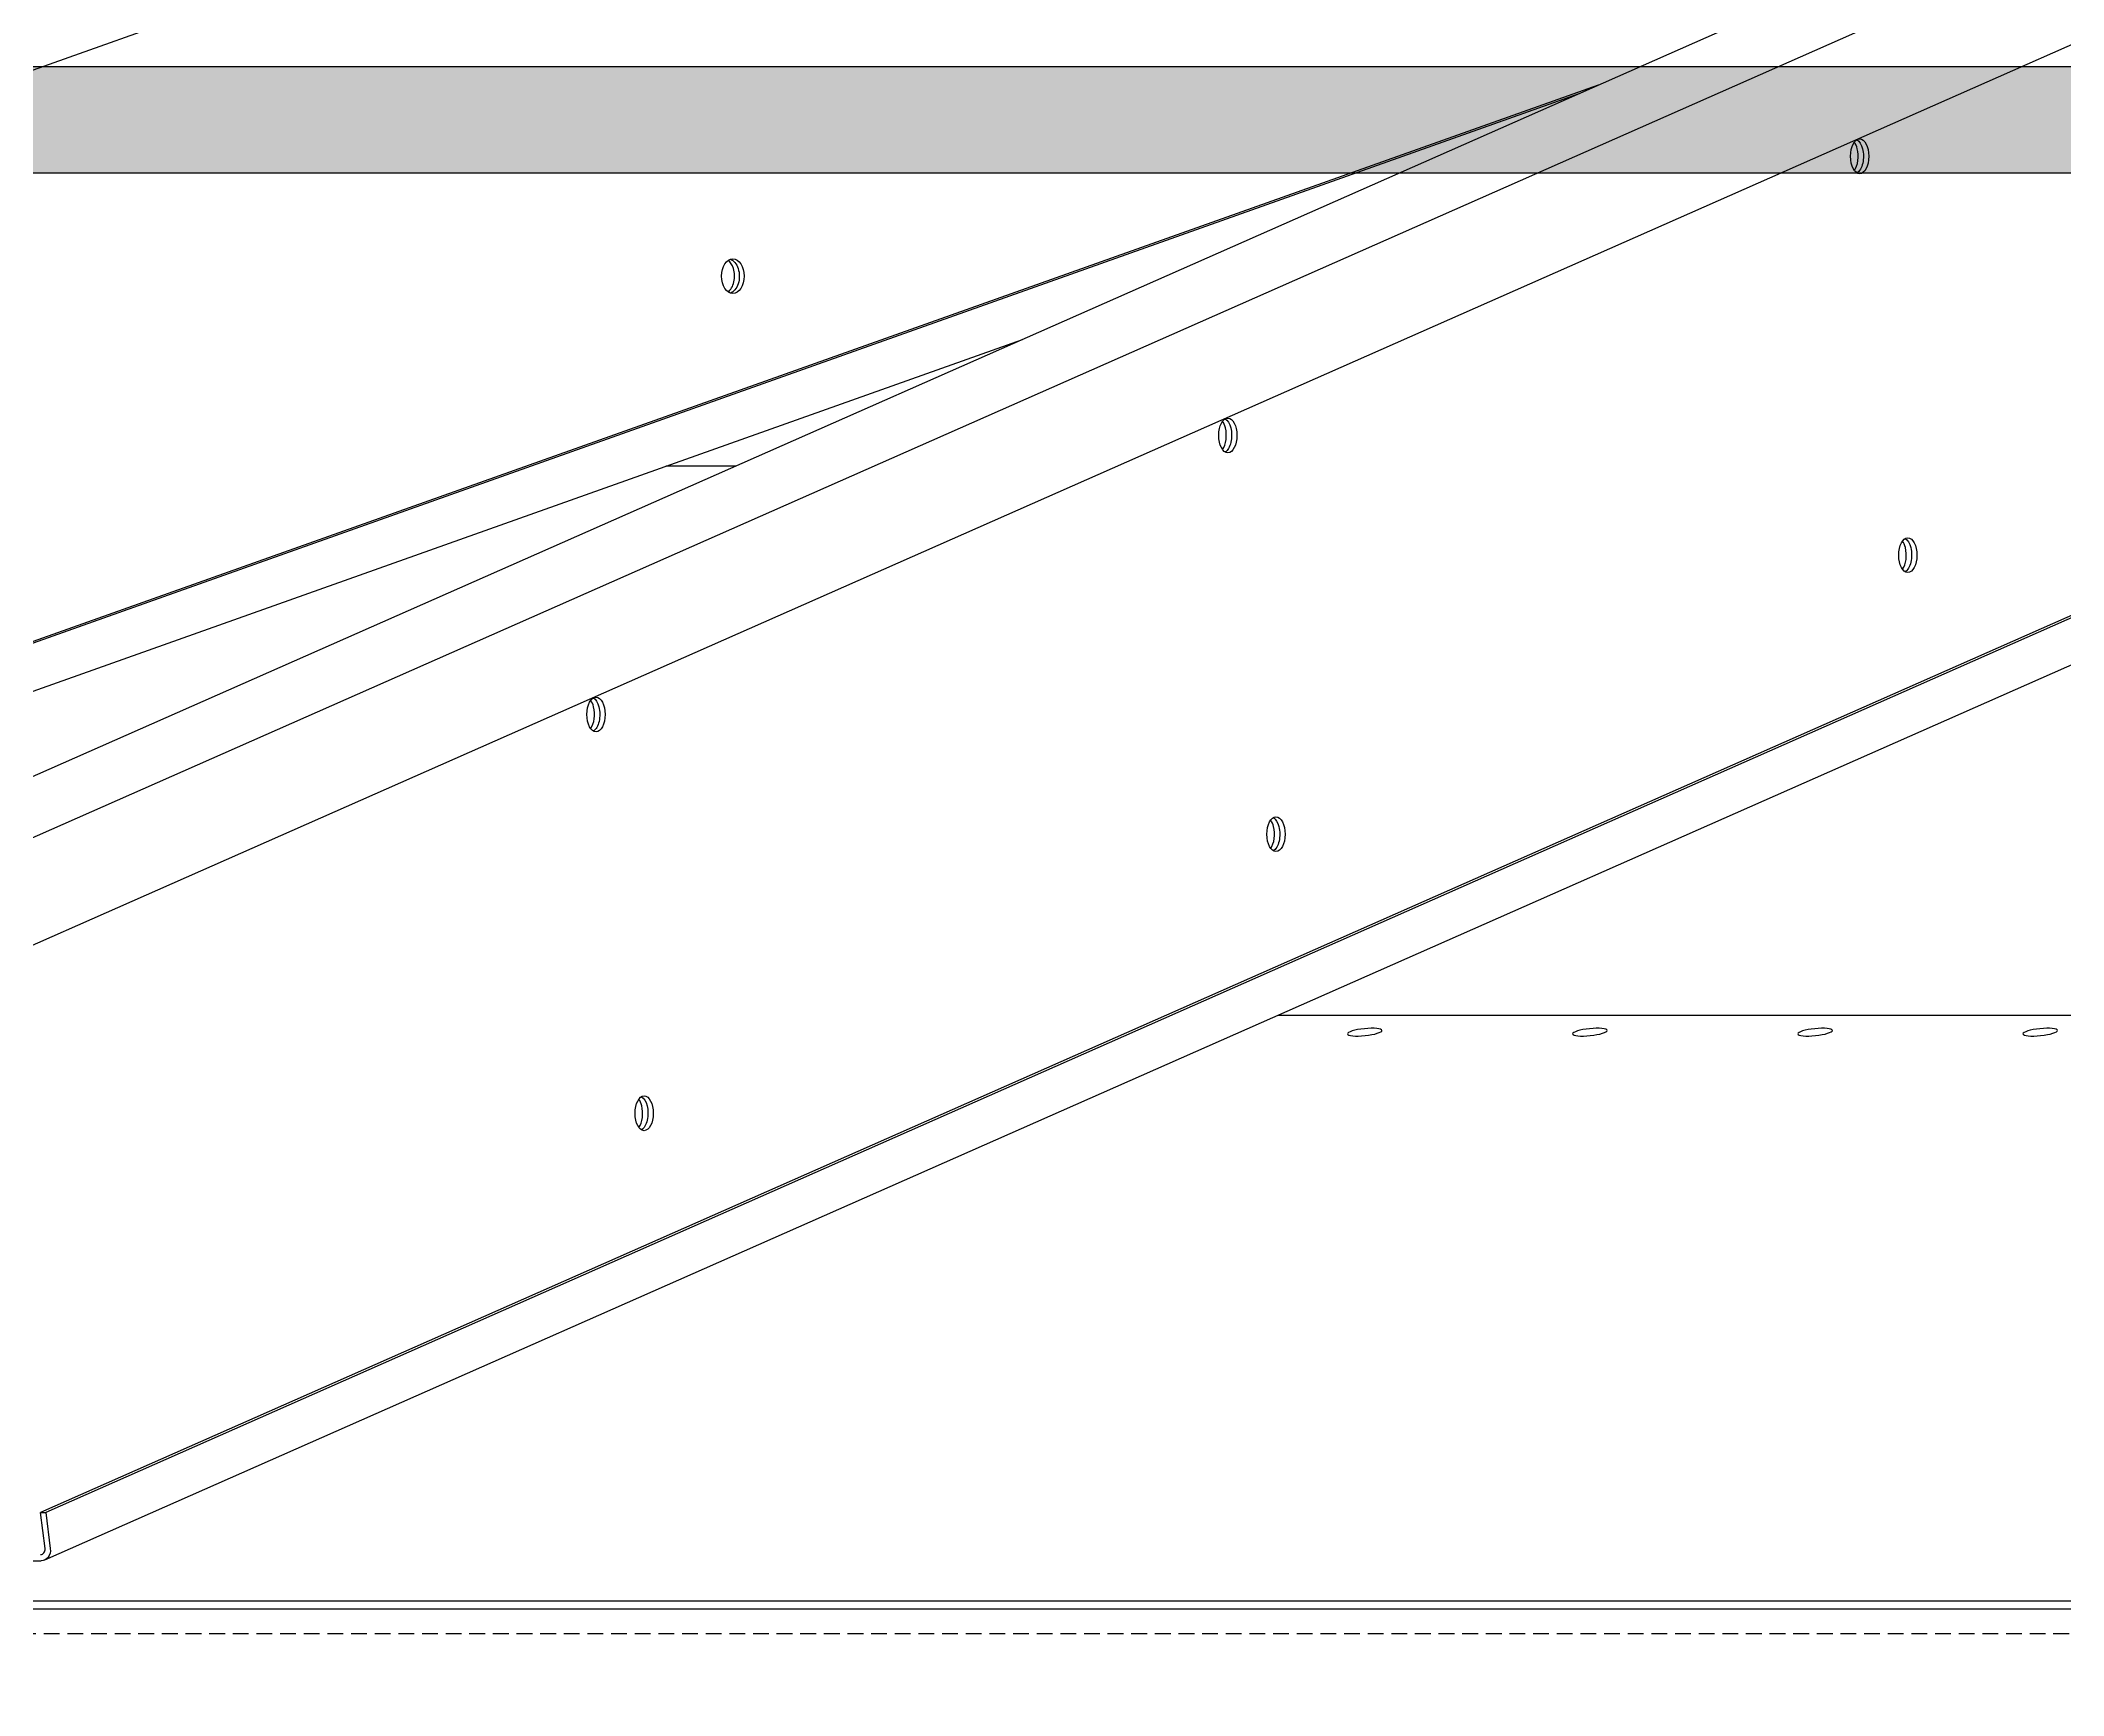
# Model space of a CAD drawing. Header units: millimetres. Extents: x -272986 to 200319, y -34579 to 49604.
# Drawn here: x 3847 to 4662, y 13610 to 14277 of the extents above; entities that cross this region are included whole.
import ezdxf

# ---------------------------------------------------------------- set-up
doc = ezdxf.new("R2010")
doc.units = ezdxf.units.MM
doc.linetypes.add('HIDDEN', pattern=[9.524999999999999, 6.35, -3.175])
doc.layers.get('Defpoints').update_dxf_attribs({"color": 9})
for name, color, linetype in [('X 0515 M', 7, 'Continuous'), ('X 1515 M', 8, 'HIDDEN'), ('X 3001 D', 5, 'Continuous'), ('X 5001 H', 8, 'Continuous')]:
    doc.layers.add(name, color=color, linetype=linetype)
doc.layers.add('X 5999 H', color=7, linetype='Continuous', true_color=0xffffff)
doc.styles.add('BIT STD. 3.0', font='isocpeur.ttf', dxfattribs={"height": 2.5})
doc.dimstyles.new('BIT STD. 3.0', dxfattribs={"dimtxt": 3, "dimasz": 3, "dimexe": 1, "dimexo": 0.75, "dimgap": 1, "dimtad": 1, "dimdec": 0, "dimdsep": 46, "dimtxsty": 'BIT STD. 3.0', "dimcen": 0, "dimadec": 0, "dimazin": 0, "dimtfac": 1, "dimtdec": 0, "dimtmove": 0, "dimatfit": 3, "dimfxl": 1, "dimtfill": 1, "dimlwd": -1, "dimlwe": -1, "dimarcsym": 0})

# ---------------------------------------------------------------- blocks, each defined once
blk = doc.blocks.new('A$C79477E6E')
at = {"extrusion": (0, 1, 0)}
for p, q in [((-624.4049511571393, 1806.93744092556), (-4086.33228155418, 277.2702713872477)), ((-4030.910670871162, 277.2702713872295), (-568.9833404741257, 1806.937440925545)), ((-670.1178786070923, 1787.748446359687), (-4973.176489705031, 258.0812768213491)), ((-514.0410862560493, 1787.748446359685), (-3975.968416653137, 258.0812768213491)), ((-1871.169658446623, 958.118904066172), (-3951.654281383158, 38.84801224466901)), ((-1877.00399231273, 954.5991224603531), (-3949.522680972277, 38.84801224466901)), ((-3950.002037437192, 19.65901767860123), (-1994.558250286282, 883.6800896458662)), ((-3324.185453021961, 614.0280570683772), (-4942.206349395994, 38.84801224466901)), ((-3332.009648408901, 610.5709033880066), (-4940.305334481996, 38.84801224466901)), ((-4940.241206184353, 19.52128096610977), (-3556.03896342724, 511.5826071321153)), ((-3671.62822647368, 460.5090044944209), (-3699.712508892851, 460.5090044944209)), ((-2978.583068613058, 239.1393675876861), (-3453.276320257359, 239.1393675876861)), ((-3951.654281383115, 38.84801224457806), (-3949.522680972226, 38.84801224457806)), ((-3949.891232337723, 24.2324612727989), (-3951.654281383115, 38.84801224457806)), ((-3949.522680972226, 38.84801224457806), (-3947.759631926838, 24.2324612727989)), ((-3961.688629022545, 19.36061094887191), (-3951.435149733483, 19.36061094887191)), ((7883.500000002063, 3), (-7883.500000002063, 3)), ((-7883.500000002063, 0), (7883.500000002063, 0))]:
    blk.add_line(p, q, dxfattribs=at)
for centre, major_axis, ratio, start_param, end_param in [((-3218.797738826175, 585.3971164441409), (5.995204332975846e-15, 7.000000000000108), 0.5224985647159742, -1.117010721276404, 5.166174585903183), ((-3223.060939647938, 585.3971164441391), (1.998401444325282e-15, 7.00000000000122), 0.5224985647159752, -1.117010721276356, -0.6221752504473484), ((-3223.060939647938, 585.3971164441409), (-3.770317391627033e-13, 6.999999999999993), 0.5224985647159752, -2.519417403142477, -1.117010721276624), ((-3672.819749632279, 537.1015829265034), (7.105427357601002e-15, 7.000000000000107), 0.6494480483302045, -1.117010721276394, 5.166174585903192), ((-3676.621779460271, 537.1015829264998), (1.77635683940025e-15, 7.000000000000652), 0.6494480483302051, -1.11701072127635, -0.4314193903972107), ((-3676.621779460271, 537.1015829264998), (-4.662936703425657e-13, 7.000000000000117), 0.6494480483302051, -2.710173263192496, -1.117010721276643), ((-3473.35121900243, 472.921589272215), (5.995204332975846e-15, 7.000000000000108), 0.5224985647159742, -1.117010721276414, 5.166174585903173), ((-3477.614419824189, 472.921589272215), (1.998401444325282e-15, 6.99999999999819), 0.5224985647159752, -1.117010721276477, -0.62217525044689), ((-3477.614419824193, 472.9215892722132), (-3.790301406070284e-13, 6.999999999999772), 0.5224985647159752, -2.519417403143033, -1.117010721276652), ((-3199.40419932688, 424.6260557545775), (5.995204332975846e-15, 7.000000000000108), 0.5224985647159742, -1.117010721276411, 5.166174585903176), ((-3203.667400148646, 424.6260557545738), (1.998401444325282e-15, 7.00000000000122), 0.5224985647159752, -1.117010721276356, -0.6221752504475011), ((-3203.667400148646, 424.6260557545756), (-3.776978729774785e-13, 7.00000000000017), 0.5224985647159752, -2.519417403142634, -1.117010721276657), ((-3727.904699178678, 360.4460621002891), (5.995204332975846e-15, 7.000000000000108), 0.5224985647159742, -1.117010721276414, 5.166174585903173), ((-3732.167900000441, 360.4460621002927), (1.332267629550188e-15, 6.999999999996005), 0.5224985647159753, -1.117010721276536, -0.6221752504464609), ((-3732.167900000441, 360.4460621002891), (-3.785860513971784e-13, 7.000000000000105), 0.5224985647159752, -2.519417403143419, -1.117010721276599), ((-3453.957679503135, 312.1505285826497), (5.995204332975846e-15, 7.000000000000108), 0.5224985647159742, -1.117010721276414, 5.166174585903173), ((-3458.220880324898, 312.1505285826515), (1.77635683940025e-15, 6.999999999998918), 0.5224985647159752, -1.117010721276481, -0.6221752504472324), ((-3458.220880324898, 312.1505285826497), (-3.770317391627032e-13, 6.999999999999563), 0.5224985647159752, -2.519417403143046, -1.117010721276549), ((-3708.511159679387, 199.6750014107238), (5.995204332975846e-15, 7.000000000000108), 0.5224985647159742, -1.117010721276414, 5.166174585903173), ((-3712.774360501149, 199.675001410722), (1.332267629550188e-15, 7.000000000002881), 0.5224985647159752, -1.117010721276305, -0.6221752504468501), ((-3712.774360501149, 199.6750014107238), (-3.783640067922533e-13, 6.999999999999815), 0.5224985647159752, -2.519417403143529, -1.117010721276587), ((-3952.022832748607, 24.2324612727989), (1.010397655715094, -2.286721797098461), 0.8307870521801763, -0.3518150490979952, 1.218981277697061)]:
    blk.add_ellipse(centre, major_axis=major_axis, ratio=ratio, start_param=start_param, end_param=end_param)
at = {"extrusion": (0, 0, -1)}
for centre, major_axis, ratio, start_param, end_param in [((-3220.929339237056, 585.3971164441409), (3.792521852119537e-13, 6.999999999999563), 0.5224985647159752, 0.295692208493004, 1.117010721276312), ((-3220.929339237053, 585.3971164441409), (-3.792521852119536e-13, -7.000000000000167), 0.5224985647159734, -2.02458193231347, -0.2956922084939186), ((-3220.929339237056, 585.3971164441409), (2.220446049250313e-16, 7.000000000000107), 0.5224985647159751, 1.117010721276361, 2.845900445096082), ((-3674.720764546273, 537.1015829264998), (4.729550084903167e-13, 6.99999999999996), 0.6494480483302051, 0.2106343580665331, 1.117010721276326), ((-3674.720764546273, 537.1015829265034), (-4.709566070459914e-13, -7.000000000000181), 0.6494480483302035, -2.024581932313466, -0.2106343580672159), ((-3674.720764546273, 537.1015829264998), (1.221245327087672e-15, 7.000000000000033), 0.6494480483302051, 1.117010721276358, 2.930958295522439), ((-3475.482819413312, 472.921589272215), (3.799183190267286e-13, 6.999999999999402), 0.5224985647159752, 0.2956922084927114, 1.117010721276348), ((-3475.482819413308, 472.921589272215), (-3.790301406070284e-13, -6.999999999999973), 0.5224985647159734, -2.024581932313531, -0.2956922084935998), ((-3201.535799737761, 424.6260557545756), (8.881784197001252e-16, 7.00000000000087), 0.5224985647159733, 0.2956922084936759, 1.117010721276374), ((-3201.535799737761, 424.6260557545775), (-3.783640067922533e-13, -7.000000000000391), 0.5224985647159734, -2.024581932313477, -0.2956922084938347), ((-3201.535799737765, 424.6260557545756), (1.110223024625157e-15, 7.000000000000004), 0.5224985647159753, 1.117010721276412, 2.845900445096073), ((-3730.036299589563, 360.4460621002891), (3.803624082365786e-13, 6.999999999999439), 0.5224985647159752, 0.295692208492512, 1.117010721276326), ((-3730.036299589559, 360.4460621002891), (-3.788080960021034e-13, -6.999999999999595), 0.5224985647159733, -2.024581932313553, -0.2956922084929521), ((-3730.036299589563, 360.4460621002891), (1.332267629550188e-15, 6.999999999999964), 0.5224985647159752, 1.117010721276354, 2.845900445097114), ((-3456.089279914013, 312.1505285826515), (8.881784197001252e-16, 6.999999999999325), 0.5224985647159734, 0.2956922084933568, 1.11701072127643), ((-3456.089279914013, 312.1505285826497), (-3.796962744218035e-13, -7.000000000000181), 0.5224985647159734, -2.024581932313477, -0.2956922084934295), ((-3456.089279914017, 312.1505285826497), (8.881784197001252e-16, 7.000000000000051), 0.5224985647159752, 1.117010721276341, 2.845900445096731), ((-3418.208883773783, 232.3908359573852), (6.961864500088287, 0.7296867015441958), 0.2004328570432518, -5.801363943750606, 0.4818213634289803), ((-3327.484325374378, 232.3908359573852), (6.961864500088287, 0.7296867015441958), 0.2004328570432518, -5.801363943750606, 0.4818213634289803), ((-3236.75976697497, 232.3908359573852), (6.961864500088287, 0.7296867015441958), 0.2004328570432518, -5.801363943750606, 0.4818213634289803), ((-3146.035208575566, 232.3908359573852), (6.961864500088287, 0.7296867015441958), 0.2004328570432518, -5.801363943750606, 0.4818213634289803), ((-3710.642760090264, 199.6750014107256), (8.881784197001252e-16, 6.999999999997303), 0.5224985647159736, 0.2956922084931806, 1.117010721276633), ((-3710.642760090268, 199.6750014107238), (-3.785860513971784e-13, -7.000000000000025), 0.5224985647159734, -2.024581932313557, -0.2956922084933029), ((-3952.022832748607, 24.2324612727989), (2.020795311430422, -4.573443594197441), 0.8307870521801763, -1.218981277696836, 0.3518150490979133)]:
    blk.add_ellipse(centre, major_axis=major_axis, ratio=ratio, start_param=start_param, end_param=end_param, dxfattribs=at)
at = {"extrusion": (0, 0, -0.9999999999999999)}
for centre, major_axis, start_param, end_param in [((-3475.482819413312, 472.9215892722132), (8.881784197001252e-16, 6.999999999999858), 1.117010721276308, 2.845900445096594), ((-3710.642760090268, 199.6750014107238), (8.881784197001252e-16, 6.999999999999986), 1.117010721276354, 2.845900445097245)]:
    blk.add_ellipse(centre, major_axis=major_axis, ratio=0.5224985647159752, start_param=start_param, end_param=end_param, dxfattribs=at)
blk = doc.blocks.new('*D706')
at = {"layer": 'Defpoints', "color": 0, "transparency": 16777216}
for p in [(15596.99999999999, 17732.44809638601), (-1.091393642127514e-10, 13630), (15596.99999999999, 13630)]:
    blk.add_point(p, dxfattribs=at)
at = {"layer": 'X 3001 D', "color": 0, "transparency": 16777216}
for p, q in [((-1.091366087574533e-10, 13675), (-1.088844877758586e-10, 17792.44809638601)), ((15596.99999999999, 13675), (15596.99999999999, 17792.44809638601)), ((179.9999999998911, 17732.44809638601), (15416.99999999999, 17732.44809638601))]:
    blk.add_line(p, q, dxfattribs=at)
for points in [[(179.9999999998911, 17762.44809638601), (179.9999999998911, 17702.44809638601), (-1.08888161716256e-10, 17732.44809638601)], [(15416.99999999999, 17762.44809638601), (15416.99999999999, 17702.44809638601), (15596.99999999999, 17732.44809638601)]]:
    blk.add_solid(points, dxfattribs=at)
at = {"layer": 'X 3001 D', "color": 0, "transparency": 16777216, "insert": (7798.499999999942, 17882.44809638601), "char_height": 150, "attachment_point": 5, "style": 'BIT STD. 3.0', "bg_fill": 3, "box_fill_scale": 1.1, "bg_fill_color": 256, "bg_fill_true_color": 13158600, "bg_fill_transparency": 0}
blk.add_mtext('INTERNAL TANK DIAMETER - %%C15597mm (20 PLATES ROUND)', dxfattribs=at)
blk = doc.blocks.new('*U756')
at = {"layer": 'X 0515 M'}
blk.add_line((0, 55), (15597.00000000012, 55), dxfattribs=at)
at = {"layer": 'X 1515 M'}
blk.add_line((0, 45), (15597.00000000012, 45), dxfattribs=at)
blk = doc.blocks.new('*D688')
at = {"layer": 'Defpoints', "color": 0, "transparency": 16777216}
for p in [(8011.633869806683, 13259), (11215.46061634927, 13258.5), (390.3356475708861, 0.5)]:
    blk.add_point(p, dxfattribs=at)
at = {"layer": 'X 3001 D', "color": 0, "transparency": 16777216}
for p, q in [((8056.633869806683, 13259), (10495.46061634927, 13259)), ((10495.46061634927, 13259), (10855.46061634927, 13258.5)), ((10855.46061634927, 13258.5), (14586.75666000548, 13258.5))]:
    blk.add_line(p, q, dxfattribs=at)
at = {"layer": 'X 3001 D', "color": 0, "transparency": 16777216, "insert": (12931.10863817737, 13408.5), "char_height": 150, "attachment_point": 5, "style": 'BIT STD. 3.0', "bg_fill": 3, "box_fill_scale": 1.1, "bg_fill_color": 256, "bg_fill_true_color": 13158600, "bg_fill_transparency": 0}
blk.add_mtext('{\\fArial|b0|i0|c0|p34;▼}13.259m - {\\C7;N01, N02, N03, N05, N07}', dxfattribs=at)

msp = doc.modelspace()

# ---------------------------------------------------------------- hatches: boundary and pattern name
at = {"layer": 'X 5999 H', "true_color": 0xc7c8ca}
h = msp.add_hatch(color=9, dxfattribs=at)
h.dxf.hatch_style = 1
edge = h.paths.add_edge_path()
edge.add_line((129.7083314060146, 14266.62214799581), (15668.49627921, 14266.62214799581))
edge.add_arc((15668.49627921, 14245.12214799581), 21.5, -90, 90, ccw=False)
edge.add_line((15668.49627921, 14223.62214799581), (129.7083314060146, 14223.62214799581))
edge.add_arc((129.7083314060146, 14245.12214799581), 21.5, 90, 270, ccw=False)

# ---------------------------------------------------------------- linework, layer by layer
msp.add_lwpolyline([(129.7083314060146, 14266.62214799581), (15668.49627921, 14266.62214799581, -0.9999999999999999), (15668.49627921, 14223.62214799581), (129.7083314060146, 14223.62214799581, -0.9999999999999999)], format="xyb", close=True)

# ---------------------------------------------------------------- block references
at = {"layer": 'X 5001 H', "color": 252}
msp.add_blockref('A$C79477E6E', (7798.499999999898, 13645), dxfattribs=at)

# ---------------------------------------------------------------- next in the draw order: dimensions: what is measured, and where the dimension line sits
at = {"layer": 'X 3001 D'}
dim = msp.add_linear_dim(base=(15596.99999999999, 17732.44809638601), p1=(-1.091393642127514e-10, 13630), p2=(15596.99999999999, 13630), text='INTERNAL TANK DIAMETER - %%C<>mm (20 PLATES ROUND)', dimstyle='BIT STD. 3.0', dxfattribs=at)
dim.commit()
dim.dimension.update_dxf_attribs({"geometry": '*D706', "text_midpoint": (7798.499999999942, 17882.44809638601)})

# ---------------------------------------------------------------- next in the draw order: block references
msp.add_blockref('*U756', (-1.164153218269348e-10, 13590))

# ---------------------------------------------------------------- next in the draw order: dimensions: what is measured, and where the dimension line sits
dim = msp.add_ordinate_dim(feature_location=(8011.633869806683, 13259), offset=(3203.826746542587, -0.5), dtype=0, origin=(390.3356475708861, 0.5), text='{\\fArial|b0|i0|c0|p34;▼}<> - {\\C7;N01, N02, N03, N05, N07}', dimstyle='BIT STD. 3.0', override={"dimdec": 3, "dimlfac": 0.001, "dimzin": 0, "dimpost": 'm'}, dxfattribs=at)
dim.commit()
dim.dimension.update_dxf_attribs({"geometry": '*D688', "text_midpoint": (12931.10863817737, 13408.5)})

doc.saveas('drawing.dxf')
